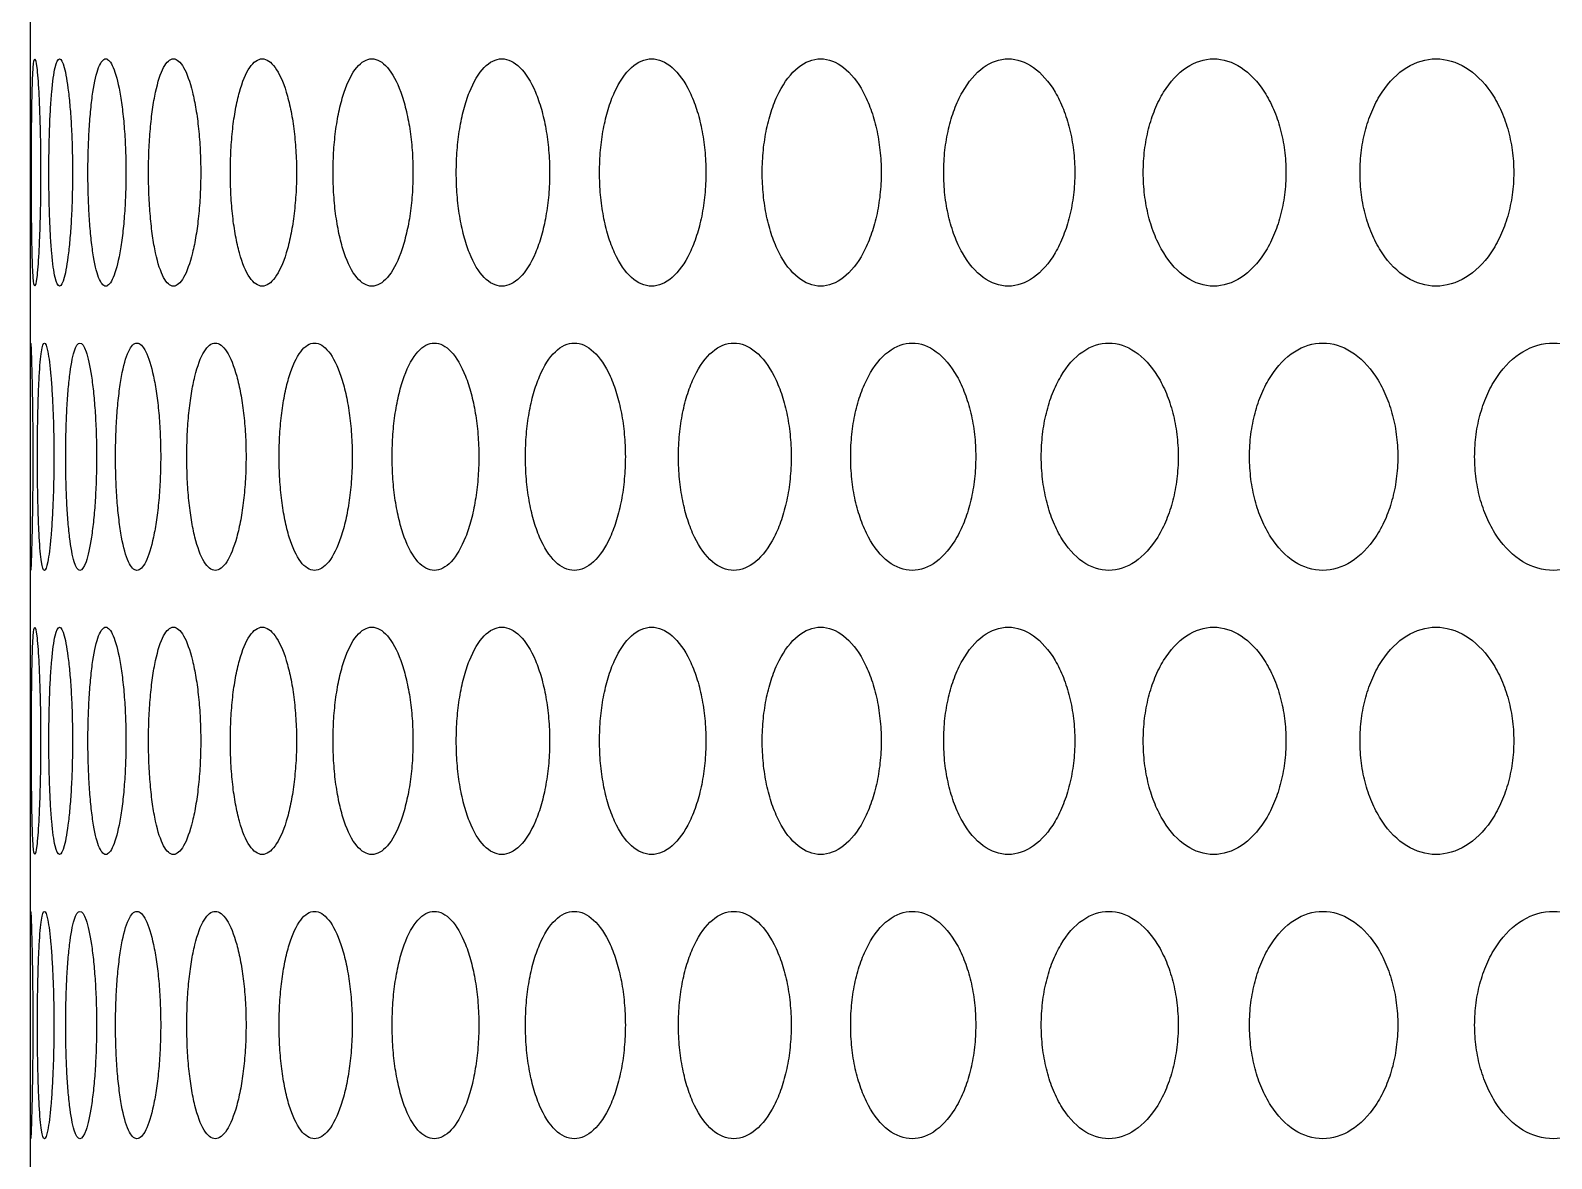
# Model space of a CAD drawing. Header units: millimetres. Extents: x 324 to 7054, y -67 to 2159.
# Drawn here: x 543.5 to 597.1, y 444.3 to 484 of the extents above; entities that cross this region are included whole.
import ezdxf

# ---------------------------------------------------------------- set-up
doc = ezdxf.new("R2010")
doc.units = ezdxf.units.MM
doc.header["$LTSCALE"] = 153.67
doc.layers.get('0').update_dxf_attribs({"linetype": 'CONTINUOUS'})
doc.layers.add('02___PRT_ALL_AXES', color=7, linetype='CONTINUOUS')

msp = doc.modelspace()

# ---------------------------------------------------------------- linework, layer by layer
at = {"linetype": 'Continuous'}
msp.add_line((543.51376, 232.49176), (543.51376, 776), dxfattribs=at)
at = {"layer": '02___PRT_ALL_AXES', "linetype": 'Continuous'}
for points, knots in [([(543.54897, 479), (543.54898, 479.26583), (543.54997, 479.78945), (543.55458, 480.54514), (543.56255, 481.23528), (543.57847, 482.04859), (543.60958, 482.7909), (543.66656, 483.10456), (543.73722, 482.79082), (543.79596, 482.05038), (543.83408, 481.2386), (543.85614, 480.54817), (543.8703, 479.79095), (543.87352, 479.2663), (543.87355, 479)], [0, 0, 0, 0, 0.0625, 0.125, 0.1875, 0.25, 0.375, 0.5, 0.625, 0.75, 0.8125, 0.875, 0.9375, 1, 1, 1, 1]), ([(544.1631, 479), (544.16313, 479.26583), (544.16742, 479.78945), (544.1867, 480.54514), (544.21818, 481.23528), (544.27648, 482.04859), (544.37808, 482.7909), (544.5352, 483.10456), (544.70566, 482.79082), (544.83471, 482.05038), (544.9151, 481.2386), (544.96067, 480.54817), (544.98953, 479.79095), (544.99606, 479.2663), (544.9961, 479)], [0, 0, 0, 0, 0.0625, 0.125, 0.1875, 0.25, 0.375, 0.5, 0.625, 0.75, 0.8125, 0.875, 0.9375, 1, 1, 1, 1]), ([(545.53917, 479), (545.53923, 479.26583), (545.5468, 479.78945), (545.58068, 480.54514), (545.63554, 481.23528), (545.73598, 482.04859), (545.90767, 482.7909), (546.1643, 483.10456), (546.43388, 482.79082), (546.63272, 482.05038), (546.75506, 481.2386), (546.82397, 480.54817), (546.8674, 479.79095), (546.87721, 479.2663), (546.87727, 479)], [0, 0, 0, 0, 0.0625, 0.125, 0.1875, 0.25, 0.375, 0.5, 0.625, 0.75, 0.8125, 0.875, 0.9375, 1, 1, 1, 1]), ([(547.67169, 479), (547.67177, 479.26583), (547.6826, 479.78945), (547.73093, 480.54514), (547.80896, 481.23528), (547.95114, 482.04859), (548.19223, 482.7909), (548.54734, 483.10456), (548.91497, 482.79082), (549.1828, 482.05038), (549.34661, 481.2386), (549.43857, 480.54817), (549.4964, 479.79095), (549.50944, 479.2663), (549.50953, 479)], [0, 0, 0, 0, 0.0625, 0.125, 0.1875, 0.25, 0.375, 0.5, 0.625, 0.75, 0.8125, 0.875, 0.9375, 1, 1, 1, 1]), ([(550.55212, 479), (550.55221, 479.26583), (550.56625, 479.78945), (550.62886, 480.54514), (550.72974, 481.23528), (550.91309, 482.04859), (551.22262, 482.7909), (551.67478, 483.10456), (552.13898, 482.79082), (552.47474, 482.05038), (552.67935, 481.2386), (552.794, 480.54817), (552.866, 479.79095), (552.88223, 479.2663), (552.88234, 479)], [0, 0, 0, 0, 0.0625, 0.125, 0.1875, 0.25, 0.375, 0.5, 0.625, 0.75, 0.8125, 0.875, 0.9375, 1, 1, 1, 1]), ([(554.16892, 479), (554.16904, 479.26583), (554.18623, 479.78945), (554.26285, 480.54514), (554.38618, 481.23528), (554.60997, 482.04859), (554.98669, 482.7909), (555.53411, 483.10456), (556.09303, 482.79082), (556.49536, 482.05038), (556.73996, 481.2386), (556.87683, 480.54817), (556.96272, 479.79095), (556.98207, 479.2663), (556.9822, 479)], [0, 0, 0, 0, 0.0625, 0.125, 0.1875, 0.25, 0.375, 0.5, 0.625, 0.75, 0.8125, 0.875, 0.9375, 1, 1, 1, 1]), ([(558.50763, 479), (558.50776, 479.26583), (558.52804, 479.78945), (558.61837, 480.54514), (558.76365, 481.23528), (559.02698, 482.04859), (559.4694, 482.7909), (560.10987, 483.10456), (560.76126, 482.79082), (561.22856, 482.05038), (561.51217, 481.2386), (561.67073, 480.54817), (561.77015, 479.79095), (561.79255, 479.2663), (561.79269, 479)], [0, 0, 0, 0, 0.0625, 0.125, 0.1875, 0.25, 0.375, 0.5, 0.625, 0.75, 0.8125, 0.875, 0.9375, 1, 1, 1, 1]), ([(563.55087, 479), (563.55102, 479.26583), (563.5743, 479.78945), (563.67798, 480.54514), (563.84463, 481.23528), (564.14645, 482.04859), (564.65278, 482.7909), (565.38375, 483.10456), (566.12501, 482.79082), (566.65541, 482.05038), (566.97689, 481.2386), (567.1565, 480.54817), (567.26906, 479.79095), (567.29441, 479.2663), (567.29457, 479)], [0, 0, 0, 0, 0.0625, 0.125, 0.1875, 0.25, 0.375, 0.5, 0.625, 0.75, 0.8125, 0.875, 0.9375, 1, 1, 1, 1]), ([(569.27845, 479), (569.27862, 479.26583), (569.30481, 479.78945), (569.42143, 480.54514), (569.60878, 481.23528), (569.94788, 482.04859), (570.5161, 482.7909), (571.33464, 483.10456), (572.16281, 482.79082), (572.75417, 482.05038), (573.11225, 481.2386), (573.31217, 480.54817), (573.43743, 479.79095), (573.46563, 479.2663), (573.46581, 479)], [0, 0, 0, 0, 0.0625, 0.125, 0.1875, 0.25, 0.375, 0.5, 0.625, 0.75, 0.8125, 0.875, 0.9375, 1, 1, 1, 1]), ([(575.66745, 479), (575.66764, 479.26583), (575.69664, 479.78945), (575.82572, 480.54514), (576.03302, 481.23528), (576.40804, 482.04859), (577.03589, 482.7909), (577.93872, 483.10456), (578.85047, 482.79082), (579.50044, 482.05038), (579.89367, 481.2386), (580.11312, 480.54817), (580.25057, 479.79095), (580.28151, 479.2663), (580.28171, 479)], [0, 0, 0, 0, 0.0625, 0.125, 0.1875, 0.25, 0.375, 0.5, 0.625, 0.75, 0.8125, 0.875, 0.9375, 1, 1, 1, 1]), ([(582.69229, 479), (582.6925, 479.26583), (582.72419, 479.78945), (582.86522, 480.54514), (583.09165, 481.23528), (583.50109, 482.04859), (584.18604, 482.7909), (585.16954, 483.10456), (586.16123, 482.79082), (586.86721, 482.05038), (587.29402, 481.2386), (587.53212, 480.54817), (587.6812, 479.79095), (587.71476, 479.2663), (587.71498, 479)], [0, 0, 0, 0, 0.0625, 0.125, 0.1875, 0.25, 0.375, 0.5, 0.625, 0.75, 0.8125, 0.875, 0.9375, 1, 1, 1, 1]), ([(590.32485, 479), (590.32508, 479.26583), (590.35933, 479.78945), (590.51175, 480.54514), (590.7564, 481.23528), (591.19862, 482.04859), (591.93793, 482.7909), (592.99818, 483.10456), (594.06584, 482.79082), (594.825, 482.05038), (595.28367, 481.2386), (595.53947, 480.54817), (595.6996, 479.79095), (595.73563, 479.2663), (595.73587, 479)], [0, 0, 0, 0, 0.0625, 0.125, 0.1875, 0.25, 0.375, 0.5, 0.625, 0.75, 0.8125, 0.875, 0.9375, 1, 1, 1, 1]), ([(543.87355, 479), (543.87352, 478.73417), (543.87031, 478.21055), (543.85621, 477.45486), (543.83421, 476.76472), (543.79609, 475.95141), (543.73727, 475.2091), (543.66644, 474.89544), (543.60963, 475.20918), (543.57853, 475.94962), (543.5626, 476.7614), (543.5546, 477.45183), (543.54998, 478.20905), (543.54898, 478.7337), (543.54897, 479)], [0, 0, 0, 0, 0.0625, 0.125, 0.1875, 0.25, 0.375, 0.5, 0.625, 0.75, 0.8125, 0.875, 0.9375, 1, 1, 1, 1]), ([(544.9961, 479), (544.99606, 478.73417), (544.98955, 478.21055), (544.96082, 477.45486), (544.91537, 476.76472), (544.83498, 475.95141), (544.70579, 475.2091), (544.53489, 474.89544), (544.37821, 475.20918), (544.27668, 475.94962), (544.21837, 476.7614), (544.1868, 477.45183), (544.16744, 478.20905), (544.16313, 478.7337), (544.1631, 479)], [0, 0, 0, 0, 0.0625, 0.125, 0.1875, 0.25, 0.375, 0.5, 0.625, 0.75, 0.8125, 0.875, 0.9375, 1, 1, 1, 1]), ([(546.87727, 479), (546.8772, 478.73417), (546.86743, 478.21055), (546.82418, 477.45486), (546.75548, 476.76472), (546.63313, 475.95141), (546.43409, 475.2091), (546.1638, 474.89544), (545.90788, 475.20918), (545.73632, 475.94962), (545.63588, 476.7614), (545.58085, 477.45183), (545.54683, 478.20905), (545.53922, 478.7337), (545.53917, 479)], [0, 0, 0, 0, 0.0625, 0.125, 0.1875, 0.25, 0.375, 0.5, 0.625, 0.75, 0.8125, 0.875, 0.9375, 1, 1, 1, 1]), ([(549.50953, 479), (549.50944, 478.73417), (549.49645, 478.21055), (549.43885, 477.45486), (549.34716, 476.76472), (549.18335, 475.95141), (548.91525, 475.2091), (548.54665, 474.89544), (548.19252, 475.20918), (547.95162, 475.94962), (547.80944, 476.7614), (547.73117, 477.45183), (547.68264, 478.20905), (547.67176, 478.7337), (547.67169, 479)], [0, 0, 0, 0, 0.0625, 0.125, 0.1875, 0.25, 0.375, 0.5, 0.625, 0.75, 0.8125, 0.875, 0.9375, 1, 1, 1, 1]), ([(552.88234, 479), (552.88223, 478.73417), (552.86606, 478.21055), (552.79436, 477.45486), (552.68004, 476.76472), (552.47542, 475.95141), (552.13934, 475.2091), (551.67391, 474.89544), (551.22298, 475.20918), (550.91371, 475.94962), (550.73035, 476.7614), (550.62917, 477.45183), (550.56631, 478.20905), (550.55221, 478.7337), (550.55212, 479)], [0, 0, 0, 0, 0.0625, 0.125, 0.1875, 0.25, 0.375, 0.5, 0.625, 0.75, 0.8125, 0.875, 0.9375, 1, 1, 1, 1]), ([(556.9822, 479), (556.98207, 478.73417), (556.96279, 478.21055), (556.87726, 477.45486), (556.74078, 476.76472), (556.49618, 475.95141), (556.09346, 475.2091), (555.53306, 474.89544), (554.98713, 475.20918), (554.61072, 475.94962), (554.38693, 476.7614), (554.26324, 477.45183), (554.1863, 478.20905), (554.16904, 478.7337), (554.16892, 479)], [0, 0, 0, 0, 0.0625, 0.125, 0.1875, 0.25, 0.375, 0.5, 0.625, 0.75, 0.8125, 0.875, 0.9375, 1, 1, 1, 1]), ([(561.79269, 479), (561.79254, 478.73417), (561.77024, 478.21055), (561.67122, 477.45486), (561.51313, 476.76472), (561.22951, 475.95141), (560.76177, 475.2091), (560.10864, 474.89544), (559.4699, 475.20918), (559.02787, 475.94962), (558.76453, 476.7614), (558.61883, 477.45183), (558.52812, 478.20905), (558.50776, 478.7337), (558.50763, 479)], [0, 0, 0, 0, 0.0625, 0.125, 0.1875, 0.25, 0.375, 0.5, 0.625, 0.75, 0.8125, 0.875, 0.9375, 1, 1, 1, 1]), ([(567.29457, 479), (567.29441, 478.73417), (567.26915, 478.21055), (567.15706, 477.45486), (566.97798, 476.76472), (566.65649, 475.95141), (566.12559, 475.2091), (565.38235, 474.89544), (564.65336, 475.20918), (564.14747, 475.94962), (563.84564, 476.7614), (563.6785, 477.45183), (563.57439, 478.20905), (563.55102, 478.7337), (563.55087, 479)], [0, 0, 0, 0, 0.0625, 0.125, 0.1875, 0.25, 0.375, 0.5, 0.625, 0.75, 0.8125, 0.875, 0.9375, 1, 1, 1, 1]), ([(573.46581, 479), (573.46563, 478.73417), (573.43753, 478.21055), (573.3128, 477.45486), (573.11345, 476.76472), (572.75537, 475.95141), (572.16345, 475.2091), (571.33308, 474.89544), (570.51675, 475.20918), (569.94902, 475.94962), (569.60992, 476.7614), (569.42201, 477.45183), (569.30491, 478.20905), (569.27862, 478.7337), (569.27845, 479)], [0, 0, 0, 0, 0.0625, 0.125, 0.1875, 0.25, 0.375, 0.5, 0.625, 0.75, 0.8125, 0.875, 0.9375, 1, 1, 1, 1]), ([(580.28171, 479), (580.2815, 478.73417), (580.25068, 478.21055), (580.11381, 477.45486), (579.89499, 476.76472), (579.50176, 475.95141), (578.85118, 475.2091), (577.93699, 474.89544), (577.0366, 475.20918), (576.40931, 475.94962), (576.03428, 476.7614), (575.82636, 477.45183), (575.69674, 478.20905), (575.66764, 478.7337), (575.66745, 479)], [0, 0, 0, 0, 0.0625, 0.125, 0.1875, 0.25, 0.375, 0.5, 0.625, 0.75, 0.8125, 0.875, 0.9375, 1, 1, 1, 1]), ([(587.71498, 479), (587.71475, 478.73417), (587.68133, 478.21055), (587.53286, 477.45486), (587.29546, 476.76472), (586.86864, 475.95141), (586.16201, 475.2091), (585.16767, 474.89544), (584.18681, 475.20918), (583.50247, 475.94962), (583.09302, 476.7614), (582.86592, 477.45183), (582.7243, 478.20905), (582.6925, 478.7337), (582.69229, 479)], [0, 0, 0, 0, 0.0625, 0.125, 0.1875, 0.25, 0.375, 0.5, 0.625, 0.75, 0.8125, 0.875, 0.9375, 1, 1, 1, 1]), ([(595.73587, 479), (595.73563, 478.73417), (595.69973, 478.21055), (595.54027, 477.45486), (595.28522, 476.76472), (594.82653, 475.95141), (594.06667, 475.2091), (592.99616, 474.89544), (591.93877, 475.20918), (591.20011, 475.94962), (590.75789, 476.7614), (590.51251, 477.45183), (590.35946, 478.20905), (590.32508, 478.7337), (590.32485, 479)], [0, 0, 0, 0, 0.0625, 0.125, 0.1875, 0.25, 0.375, 0.5, 0.625, 0.75, 0.8125, 0.875, 0.9375, 1, 1, 1, 1]), ([(543.51376, 472.64766), (543.51376, 472.66388), (543.51391, 472.88757), (543.51862, 473.10456), (543.53924, 472.79082), (543.56273, 472.05038), (543.57964, 471.2386), (543.5899, 470.54817), (543.59669, 469.79095), (543.59826, 469.2663), (543.59827, 469)], [0, 0, 0, 0, 0.01486274, 0.21189019, 0.40891765, 0.6059451, 0.70445882, 0.80297255, 0.90148627, 1, 1, 1, 1]), ([(543.76057, 469), (543.76059, 469.26583), (543.76323, 469.78945), (543.77518, 470.54514), (543.79491, 471.23528), (543.83204, 472.04859), (543.89843, 472.7909), (544.00553, 473.10456), (544.12615, 472.79082), (544.2201, 472.05038), (544.27938, 471.2386), (544.31321, 470.54817), (544.33473, 469.79095), (544.33961, 469.2663), (544.33964, 469)], [0, 0, 0, 0, 0.0625, 0.125, 0.1875, 0.25, 0.375, 0.5, 0.625, 0.75, 0.8125, 0.875, 0.9375, 1, 1, 1, 1]), ([(544.75617, 469), (544.75621, 469.26583), (544.76214, 469.78945), (544.78873, 470.54514), (544.83193, 471.23528), (544.91134, 472.04859), (545.04805, 472.7909), (545.25503, 473.10456), (545.47516, 472.79082), (545.63919, 472.05038), (545.7406, 471.2386), (545.79787, 470.54817), (545.83403, 469.79095), (545.8422, 469.2663), (545.84226, 469)], [0, 0, 0, 0, 0.0625, 0.125, 0.1875, 0.25, 0.375, 0.5, 0.625, 0.75, 0.8125, 0.875, 0.9375, 1, 1, 1, 1]), ([(546.51134, 469), (546.5114, 469.26583), (546.52061, 469.78945), (546.56174, 470.54514), (546.62822, 471.23528), (546.74959, 472.04859), (546.95608, 472.7909), (547.2621, 473.10456), (547.58087, 472.79082), (547.81432, 472.05038), (547.95747, 471.2386), (548.03794, 470.54817), (548.08859, 469.79095), (548.10003, 469.2663), (548.1001, 469)], [0, 0, 0, 0, 0.0625, 0.125, 0.1875, 0.25, 0.375, 0.5, 0.625, 0.75, 0.8125, 0.875, 0.9375, 1, 1, 1, 1]), ([(549.01907, 469), (549.01915, 469.26583), (549.03159, 469.78945), (549.08709, 470.54514), (549.17659, 471.23528), (549.33944, 472.04859), (549.61488, 472.7909), (550.01872, 473.10456), (550.43485, 472.79082), (550.73679, 472.05038), (550.92109, 471.2386), (551.02445, 470.54817), (551.0894, 469.79095), (551.10404, 469.2663), (551.10414, 469)], [0, 0, 0, 0, 0.0625, 0.125, 0.1875, 0.25, 0.375, 0.5, 0.625, 0.75, 0.8125, 0.875, 0.9375, 1, 1, 1, 1]), ([(552.26931, 469), (552.26942, 469.26583), (552.28504, 469.78945), (552.35469, 470.54514), (552.46685, 471.23528), (552.67052, 472.04859), (553.01382, 472.7909), (553.51386, 473.10456), (554.02567, 472.79082), (554.3949, 472.05038), (554.61962, 471.2386), (554.74544, 470.54817), (554.82443, 469.79095), (554.84223, 469.2663), (554.84234, 469)], [0, 0, 0, 0, 0.0625, 0.125, 0.1875, 0.25, 0.375, 0.5, 0.625, 0.75, 0.8125, 0.875, 0.9375, 1, 1, 1, 1]), ([(556.24906, 469), (556.24918, 469.26583), (556.26793, 469.78945), (556.35145, 470.54514), (556.48581, 471.23528), (556.7295, 472.04859), (557.13927, 472.7909), (557.73351, 473.10456), (558.33897, 472.79082), (558.77401, 472.05038), (559.03824, 471.2386), (559.18603, 470.54817), (559.27873, 469.79095), (559.29962, 469.2663), (559.29975, 469)], [0, 0, 0, 0, 0.0625, 0.125, 0.1875, 0.25, 0.375, 0.5, 0.625, 0.75, 0.8125, 0.875, 0.9375, 1, 1, 1, 1]), ([(560.94238, 469), (560.94252, 469.26583), (560.96431, 469.78945), (561.06137, 470.54514), (561.21741, 471.23528), (561.50012, 472.04859), (561.97474, 472.7909), (562.6608, 473.10456), (563.35748, 472.79082), (563.85658, 472.05038), (564.15927, 471.2386), (564.32844, 470.54817), (564.43448, 469.79095), (564.45837, 469.2663), (564.45852, 469)], [0, 0, 0, 0, 0.0625, 0.125, 0.1875, 0.25, 0.375, 0.5, 0.625, 0.75, 0.8125, 0.875, 0.9375, 1, 1, 1, 1]), ([(566.33048, 469), (566.33065, 469.26583), (566.3554, 469.78945), (566.4656, 470.54514), (566.64269, 471.23528), (566.96331, 472.04859), (567.50086, 472.7909), (568.276, 473.10456), (569.0611, 472.79082), (569.62227, 472.05038), (569.96221, 471.2386), (570.15207, 470.54817), (570.27104, 469.79095), (570.29783, 469.2663), (570.29801, 469)], [0, 0, 0, 0, 0.0625, 0.125, 0.1875, 0.25, 0.375, 0.5, 0.625, 0.75, 0.8125, 0.875, 0.9375, 1, 1, 1, 1]), ([(572.39181, 469), (572.39199, 469.26583), (572.4196, 469.78945), (572.54251, 470.54514), (572.73994, 471.23528), (573.09717, 472.04859), (573.69551, 472.7909), (574.55662, 473.10456), (575.42702, 472.79082), (576.048, 472.05038), (576.42384, 471.2386), (576.63363, 470.54817), (576.76505, 469.79095), (576.79463, 469.2663), (576.79483, 469)], [0, 0, 0, 0, 0.0625, 0.125, 0.1875, 0.25, 0.375, 0.5, 0.625, 0.75, 0.8125, 0.875, 0.9375, 1, 1, 1, 1]), ([(579.10209, 469), (579.10229, 469.26583), (579.13265, 469.78945), (579.26777, 470.54514), (579.48475, 471.23528), (579.87717, 472.04859), (580.5339, 472.7909), (581.47754, 473.10456), (582.42974, 472.79082), (583.10805, 472.05038), (583.51827, 471.2386), (583.74717, 470.54817), (583.8905, 469.79095), (583.92276, 469.2663), (583.92298, 469)], [0, 0, 0, 0, 0.0625, 0.125, 0.1875, 0.25, 0.375, 0.5, 0.625, 0.75, 0.8125, 0.875, 0.9375, 1, 1, 1, 1]), ([(586.43446, 469), (586.43468, 469.26583), (586.46766, 469.78945), (586.61446, 470.54514), (586.85012, 471.23528), (587.27617, 472.04859), (587.98865, 472.7909), (589.01104, 473.10456), (590.04123, 472.79082), (590.77416, 472.05038), (591.21713, 471.2386), (591.4642, 470.54817), (591.61888, 469.79095), (591.6537, 469.2663), (591.65392, 469)], [0, 0, 0, 0, 0.0625, 0.125, 0.1875, 0.25, 0.375, 0.5, 0.625, 0.75, 0.8125, 0.875, 0.9375, 1, 1, 1, 1]), ([(594.35958, 469), (594.35982, 469.26583), (594.3953, 469.78945), (594.55318, 470.54514), (594.80658, 471.23528), (595.26453, 472.04859), (596.02993, 472.7909), (597.12697, 473.10456), (598.23103, 472.79082), (599.01565, 472.05038), (599.48958, 471.2386), (599.75385, 470.54817), (599.91926, 469.79095), (599.95648, 469.2663), (599.95672, 469)], [0, 0, 0, 0, 0.0625, 0.125, 0.1875, 0.25, 0.375, 0.5, 0.625, 0.75, 0.8125, 0.875, 0.9375, 1, 1, 1, 1]), ([(543.59827, 469), (543.59826, 468.73417), (543.5967, 468.21055), (543.58994, 467.45486), (543.5797, 466.76472), (543.56278, 465.95141), (543.53925, 465.2091), (543.51859, 464.89544), (543.51391, 465.11256), (543.51376, 465.33602), (543.51376, 465.35237)], [0, 0, 0, 0, 0.09850114, 0.19700229, 0.29550343, 0.39400458, 0.59100686, 0.78800915, 0.98501144, 1, 1, 1, 1]), ([(544.33964, 469), (544.33961, 468.73417), (544.33475, 468.21055), (544.31332, 467.45486), (544.27958, 466.76472), (544.22029, 465.95141), (544.12624, 465.2091), (544.00532, 464.89544), (543.89852, 465.20918), (543.83217, 465.94962), (543.79504, 466.7614), (543.77524, 467.45183), (543.76324, 468.20905), (543.76058, 468.7337), (543.76057, 469)], [0, 0, 0, 0, 0.0625, 0.125, 0.1875, 0.25, 0.375, 0.5, 0.625, 0.75, 0.8125, 0.875, 0.9375, 1, 1, 1, 1]), ([(545.84226, 469), (545.8422, 468.73417), (545.83406, 468.21055), (545.79805, 467.45486), (545.74095, 466.76472), (545.63953, 465.95141), (545.47533, 465.2091), (545.25462, 464.89544), (545.04822, 465.20918), (544.91161, 465.94962), (544.83219, 466.7614), (544.78887, 467.45183), (544.76216, 468.20905), (544.7562, 468.7337), (544.75617, 469)], [0, 0, 0, 0, 0.0625, 0.125, 0.1875, 0.25, 0.375, 0.5, 0.625, 0.75, 0.8125, 0.875, 0.9375, 1, 1, 1, 1]), ([(548.1001, 469), (548.10003, 468.73417), (548.08864, 468.21055), (548.03819, 467.45486), (547.95795, 466.76472), (547.8148, 465.95141), (547.58111, 465.2091), (547.26151, 464.89544), (546.95633, 465.20918), (546.75, 465.94962), (546.62862, 466.7614), (546.56194, 467.45183), (546.52064, 468.20905), (546.5114, 468.7337), (546.51134, 469)], [0, 0, 0, 0, 0.0625, 0.125, 0.1875, 0.25, 0.375, 0.5, 0.625, 0.75, 0.8125, 0.875, 0.9375, 1, 1, 1, 1]), ([(551.10414, 469), (551.10404, 468.73417), (551.08945, 468.21055), (551.02477, 467.45486), (550.92172, 466.76472), (550.73741, 465.95141), (550.43517, 465.2091), (550.01794, 464.89544), (549.61521, 465.20918), (549.33999, 465.94962), (549.17713, 466.7614), (549.08737, 467.45183), (549.03164, 468.20905), (549.01915, 468.7337), (549.01907, 469)], [0, 0, 0, 0, 0.0625, 0.125, 0.1875, 0.25, 0.375, 0.5, 0.625, 0.75, 0.8125, 0.875, 0.9375, 1, 1, 1, 1]), ([(554.84234, 469), (554.84223, 468.73417), (554.82449, 468.21055), (554.74584, 467.45486), (554.62038, 466.76472), (554.39565, 465.95141), (554.02607, 465.2091), (553.5129, 464.89544), (553.01421, 465.20918), (552.67121, 465.94962), (552.46753, 466.7614), (552.35504, 467.45183), (552.2851, 468.20905), (552.26941, 468.7337), (552.26931, 469)], [0, 0, 0, 0, 0.0625, 0.125, 0.1875, 0.25, 0.375, 0.5, 0.625, 0.75, 0.8125, 0.875, 0.9375, 1, 1, 1, 1]), ([(559.29975, 469), (559.29961, 468.73417), (559.27881, 468.21055), (559.18649, 467.45486), (559.03913, 466.76472), (558.77489, 465.95141), (558.33944, 465.2091), (557.73237, 464.89544), (557.13974, 465.20918), (556.73032, 465.94962), (556.48663, 466.7614), (556.35186, 467.45183), (556.268, 468.20905), (556.24918, 468.7337), (556.24906, 469)], [0, 0, 0, 0, 0.0625, 0.125, 0.1875, 0.25, 0.375, 0.5, 0.625, 0.75, 0.8125, 0.875, 0.9375, 1, 1, 1, 1]), ([(564.45852, 469), (564.45836, 468.73417), (564.43457, 468.21055), (564.32896, 467.45486), (564.16029, 466.76472), (563.85759, 465.95141), (563.35802, 465.2091), (562.65949, 464.89544), (561.97528, 465.20918), (561.50108, 465.94962), (561.21836, 466.7614), (561.06185, 467.45183), (560.96439, 468.20905), (560.94252, 468.7337), (560.94238, 469)], [0, 0, 0, 0, 0.0625, 0.125, 0.1875, 0.25, 0.375, 0.5, 0.625, 0.75, 0.8125, 0.875, 0.9375, 1, 1, 1, 1]), ([(570.29801, 469), (570.29783, 468.73417), (570.27114, 468.21055), (570.15267, 467.45486), (569.96336, 466.76472), (569.62341, 465.95141), (569.06171, 465.2091), (568.27451, 464.89544), (567.50147, 465.20918), (566.96439, 465.94962), (566.64376, 466.7614), (566.46615, 467.45183), (566.35549, 468.20905), (566.33064, 468.7337), (566.33048, 469)], [0, 0, 0, 0, 0.0625, 0.125, 0.1875, 0.25, 0.375, 0.5, 0.625, 0.75, 0.8125, 0.875, 0.9375, 1, 1, 1, 1]), ([(576.79483, 469), (576.79463, 468.73417), (576.76516, 468.21055), (576.63429, 467.45486), (576.4251, 466.76472), (576.04926, 465.95141), (575.42769, 465.2091), (574.55498, 464.89544), (573.69619, 465.20918), (573.09838, 465.94962), (572.74114, 466.7614), (572.54312, 467.45183), (572.4197, 468.20905), (572.39199, 468.7337), (572.39181, 469)], [0, 0, 0, 0, 0.0625, 0.125, 0.1875, 0.25, 0.375, 0.5, 0.625, 0.75, 0.8125, 0.875, 0.9375, 1, 1, 1, 1]), ([(583.92298, 469), (583.92276, 468.73417), (583.89062, 468.21055), (583.74788, 467.45486), (583.51966, 466.76472), (583.10943, 465.95141), (582.43048, 465.2091), (581.47574, 464.89544), (580.53464, 465.20918), (579.8785, 465.94962), (579.48607, 466.7614), (579.26845, 467.45183), (579.13276, 468.20905), (579.10228, 468.7337), (579.10209, 469)], [0, 0, 0, 0, 0.0625, 0.125, 0.1875, 0.25, 0.375, 0.5, 0.625, 0.75, 0.8125, 0.875, 0.9375, 1, 1, 1, 1]), ([(591.65392, 469), (591.65369, 468.73417), (591.61901, 468.21055), (591.46497, 467.45486), (591.21862, 466.76472), (590.77565, 465.95141), (590.04203, 465.2091), (589.00909, 464.89544), (587.98946, 465.20918), (587.2776, 465.94962), (586.85155, 466.7614), (586.6152, 467.45183), (586.46779, 468.20905), (586.43468, 468.7337), (586.43446, 469)], [0, 0, 0, 0, 0.0625, 0.125, 0.1875, 0.25, 0.375, 0.5, 0.625, 0.75, 0.8125, 0.875, 0.9375, 1, 1, 1, 1]), ([(599.95672, 469), (599.95647, 468.73417), (599.91939, 468.21055), (599.75467, 467.45486), (599.49118, 466.76472), (599.01724, 465.95141), (598.23189, 465.2091), (597.12488, 464.89544), (596.03079, 465.20918), (595.26608, 465.94962), (594.80811, 466.7614), (594.55397, 467.45183), (594.39543, 468.20905), (594.35981, 468.7337), (594.35958, 469)], [0, 0, 0, 0, 0.0625, 0.125, 0.1875, 0.25, 0.375, 0.5, 0.625, 0.75, 0.8125, 0.875, 0.9375, 1, 1, 1, 1]), ([(543.54897, 459), (543.54898, 459.26583), (543.54997, 459.78945), (543.55458, 460.54514), (543.56255, 461.23528), (543.57847, 462.04859), (543.60958, 462.7909), (543.66656, 463.10456), (543.73722, 462.79082), (543.79596, 462.05038), (543.83408, 461.2386), (543.85614, 460.54817), (543.8703, 459.79095), (543.87352, 459.2663), (543.87355, 459)], [0, 0, 0, 0, 0.0625, 0.125, 0.1875, 0.25, 0.375, 0.5, 0.625, 0.75, 0.8125, 0.875, 0.9375, 1, 1, 1, 1]), ([(544.1631, 459), (544.16313, 459.26583), (544.16742, 459.78945), (544.1867, 460.54514), (544.21818, 461.23528), (544.27648, 462.04859), (544.37808, 462.7909), (544.5352, 463.10456), (544.70566, 462.79082), (544.83471, 462.05038), (544.9151, 461.2386), (544.96067, 460.54817), (544.98953, 459.79095), (544.99606, 459.2663), (544.9961, 459)], [0, 0, 0, 0, 0.0625, 0.125, 0.1875, 0.25, 0.375, 0.5, 0.625, 0.75, 0.8125, 0.875, 0.9375, 1, 1, 1, 1]), ([(545.53917, 459), (545.53923, 459.26583), (545.5468, 459.78945), (545.58068, 460.54514), (545.63554, 461.23528), (545.73598, 462.04859), (545.90767, 462.7909), (546.1643, 463.10456), (546.43388, 462.79082), (546.63272, 462.05038), (546.75506, 461.2386), (546.82397, 460.54817), (546.8674, 459.79095), (546.87721, 459.2663), (546.87727, 459)], [0, 0, 0, 0, 0.0625, 0.125, 0.1875, 0.25, 0.375, 0.5, 0.625, 0.75, 0.8125, 0.875, 0.9375, 1, 1, 1, 1]), ([(547.67169, 459), (547.67177, 459.26583), (547.6826, 459.78945), (547.73093, 460.54514), (547.80896, 461.23528), (547.95114, 462.04859), (548.19223, 462.7909), (548.54734, 463.10456), (548.91497, 462.79082), (549.1828, 462.05038), (549.34661, 461.2386), (549.43857, 460.54817), (549.4964, 459.79095), (549.50944, 459.2663), (549.50953, 459)], [0, 0, 0, 0, 0.0625, 0.125, 0.1875, 0.25, 0.375, 0.5, 0.625, 0.75, 0.8125, 0.875, 0.9375, 1, 1, 1, 1]), ([(550.55212, 459), (550.55221, 459.26583), (550.56625, 459.78945), (550.62886, 460.54514), (550.72974, 461.23528), (550.91309, 462.04859), (551.22262, 462.7909), (551.67478, 463.10456), (552.13898, 462.79082), (552.47474, 462.05038), (552.67935, 461.2386), (552.794, 460.54817), (552.866, 459.79095), (552.88223, 459.2663), (552.88234, 459)], [0, 0, 0, 0, 0.0625, 0.125, 0.1875, 0.25, 0.375, 0.5, 0.625, 0.75, 0.8125, 0.875, 0.9375, 1, 1, 1, 1]), ([(554.16892, 459), (554.16904, 459.26583), (554.18623, 459.78945), (554.26285, 460.54514), (554.38618, 461.23528), (554.60997, 462.04859), (554.98669, 462.7909), (555.53411, 463.10456), (556.09303, 462.79082), (556.49536, 462.05038), (556.73996, 461.2386), (556.87683, 460.54817), (556.96272, 459.79095), (556.98207, 459.2663), (556.9822, 459)], [0, 0, 0, 0, 0.0625, 0.125, 0.1875, 0.25, 0.375, 0.5, 0.625, 0.75, 0.8125, 0.875, 0.9375, 1, 1, 1, 1]), ([(558.50763, 459), (558.50776, 459.26583), (558.52804, 459.78945), (558.61837, 460.54514), (558.76365, 461.23528), (559.02698, 462.04859), (559.4694, 462.7909), (560.10987, 463.10456), (560.76126, 462.79082), (561.22856, 462.05038), (561.51217, 461.2386), (561.67073, 460.54817), (561.77015, 459.79095), (561.79255, 459.2663), (561.79269, 459)], [0, 0, 0, 0, 0.0625, 0.125, 0.1875, 0.25, 0.375, 0.5, 0.625, 0.75, 0.8125, 0.875, 0.9375, 1, 1, 1, 1]), ([(563.55087, 459), (563.55102, 459.26583), (563.5743, 459.78945), (563.67798, 460.54514), (563.84463, 461.23528), (564.14645, 462.04859), (564.65278, 462.7909), (565.38375, 463.10456), (566.12501, 462.79082), (566.65541, 462.05038), (566.97689, 461.2386), (567.1565, 460.54817), (567.26906, 459.79095), (567.29441, 459.2663), (567.29457, 459)], [0, 0, 0, 0, 0.0625, 0.125, 0.1875, 0.25, 0.375, 0.5, 0.625, 0.75, 0.8125, 0.875, 0.9375, 1, 1, 1, 1]), ([(569.27845, 459), (569.27862, 459.26583), (569.30481, 459.78945), (569.42143, 460.54514), (569.60878, 461.23528), (569.94788, 462.04859), (570.5161, 462.7909), (571.33464, 463.10456), (572.16281, 462.79082), (572.75417, 462.05038), (573.11225, 461.2386), (573.31217, 460.54817), (573.43743, 459.79095), (573.46563, 459.2663), (573.46581, 459)], [0, 0, 0, 0, 0.0625, 0.125, 0.1875, 0.25, 0.375, 0.5, 0.625, 0.75, 0.8125, 0.875, 0.9375, 1, 1, 1, 1]), ([(575.66745, 459), (575.66764, 459.26583), (575.69664, 459.78945), (575.82572, 460.54514), (576.03302, 461.23528), (576.40804, 462.04859), (577.03589, 462.7909), (577.93872, 463.10456), (578.85047, 462.79082), (579.50044, 462.05038), (579.89367, 461.2386), (580.11312, 460.54817), (580.25057, 459.79095), (580.28151, 459.2663), (580.28171, 459)], [0, 0, 0, 0, 0.0625, 0.125, 0.1875, 0.25, 0.375, 0.5, 0.625, 0.75, 0.8125, 0.875, 0.9375, 1, 1, 1, 1]), ([(582.69229, 459), (582.6925, 459.26583), (582.72419, 459.78945), (582.86522, 460.54514), (583.09165, 461.23528), (583.50109, 462.04859), (584.18604, 462.7909), (585.16954, 463.10456), (586.16123, 462.79082), (586.86721, 462.05038), (587.29402, 461.2386), (587.53212, 460.54817), (587.6812, 459.79095), (587.71476, 459.2663), (587.71498, 459)], [0, 0, 0, 0, 0.0625, 0.125, 0.1875, 0.25, 0.375, 0.5, 0.625, 0.75, 0.8125, 0.875, 0.9375, 1, 1, 1, 1]), ([(590.32485, 459), (590.32508, 459.26583), (590.35933, 459.78945), (590.51175, 460.54514), (590.7564, 461.23528), (591.19862, 462.04859), (591.93793, 462.7909), (592.99818, 463.10456), (594.06584, 462.79082), (594.825, 462.05038), (595.28367, 461.2386), (595.53947, 460.54817), (595.6996, 459.79095), (595.73563, 459.2663), (595.73587, 459)], [0, 0, 0, 0, 0.0625, 0.125, 0.1875, 0.25, 0.375, 0.5, 0.625, 0.75, 0.8125, 0.875, 0.9375, 1, 1, 1, 1]), ([(543.87355, 459), (543.87352, 458.73417), (543.87031, 458.21055), (543.85621, 457.45486), (543.83421, 456.76472), (543.79609, 455.95141), (543.73727, 455.2091), (543.66644, 454.89544), (543.60963, 455.20918), (543.57853, 455.94962), (543.5626, 456.7614), (543.5546, 457.45183), (543.54998, 458.20905), (543.54898, 458.7337), (543.54897, 459)], [0, 0, 0, 0, 0.0625, 0.125, 0.1875, 0.25, 0.375, 0.5, 0.625, 0.75, 0.8125, 0.875, 0.9375, 1, 1, 1, 1]), ([(544.9961, 459), (544.99606, 458.73417), (544.98955, 458.21055), (544.96082, 457.45486), (544.91537, 456.76472), (544.83498, 455.95141), (544.70579, 455.2091), (544.53489, 454.89544), (544.37821, 455.20918), (544.27668, 455.94962), (544.21837, 456.7614), (544.1868, 457.45183), (544.16744, 458.20905), (544.16313, 458.7337), (544.1631, 459)], [0, 0, 0, 0, 0.0625, 0.125, 0.1875, 0.25, 0.375, 0.5, 0.625, 0.75, 0.8125, 0.875, 0.9375, 1, 1, 1, 1]), ([(546.87727, 459), (546.8772, 458.73417), (546.86743, 458.21055), (546.82418, 457.45486), (546.75548, 456.76472), (546.63313, 455.95141), (546.43409, 455.2091), (546.1638, 454.89544), (545.90788, 455.20918), (545.73632, 455.94962), (545.63588, 456.7614), (545.58085, 457.45183), (545.54683, 458.20905), (545.53922, 458.7337), (545.53917, 459)], [0, 0, 0, 0, 0.0625, 0.125, 0.1875, 0.25, 0.375, 0.5, 0.625, 0.75, 0.8125, 0.875, 0.9375, 1, 1, 1, 1]), ([(549.50953, 459), (549.50944, 458.73417), (549.49645, 458.21055), (549.43885, 457.45486), (549.34716, 456.76472), (549.18335, 455.95141), (548.91525, 455.2091), (548.54665, 454.89544), (548.19252, 455.20918), (547.95162, 455.94962), (547.80944, 456.7614), (547.73117, 457.45183), (547.68264, 458.20905), (547.67176, 458.7337), (547.67169, 459)], [0, 0, 0, 0, 0.0625, 0.125, 0.1875, 0.25, 0.375, 0.5, 0.625, 0.75, 0.8125, 0.875, 0.9375, 1, 1, 1, 1]), ([(552.88234, 459), (552.88223, 458.73417), (552.86606, 458.21055), (552.79436, 457.45486), (552.68004, 456.76472), (552.47542, 455.95141), (552.13934, 455.2091), (551.67391, 454.89544), (551.22298, 455.20918), (550.91371, 455.94962), (550.73035, 456.7614), (550.62917, 457.45183), (550.56631, 458.20905), (550.55221, 458.7337), (550.55212, 459)], [0, 0, 0, 0, 0.0625, 0.125, 0.1875, 0.25, 0.375, 0.5, 0.625, 0.75, 0.8125, 0.875, 0.9375, 1, 1, 1, 1]), ([(556.9822, 459), (556.98207, 458.73417), (556.96279, 458.21055), (556.87726, 457.45486), (556.74078, 456.76472), (556.49618, 455.95141), (556.09346, 455.2091), (555.53306, 454.89544), (554.98713, 455.20918), (554.61072, 455.94962), (554.38693, 456.7614), (554.26324, 457.45183), (554.1863, 458.20905), (554.16904, 458.7337), (554.16892, 459)], [0, 0, 0, 0, 0.0625, 0.125, 0.1875, 0.25, 0.375, 0.5, 0.625, 0.75, 0.8125, 0.875, 0.9375, 1, 1, 1, 1]), ([(561.79269, 459), (561.79254, 458.73417), (561.77024, 458.21055), (561.67122, 457.45486), (561.51313, 456.76472), (561.22951, 455.95141), (560.76177, 455.2091), (560.10864, 454.89544), (559.4699, 455.20918), (559.02787, 455.94962), (558.76453, 456.7614), (558.61883, 457.45183), (558.52812, 458.20905), (558.50776, 458.7337), (558.50763, 459)], [0, 0, 0, 0, 0.0625, 0.125, 0.1875, 0.25, 0.375, 0.5, 0.625, 0.75, 0.8125, 0.875, 0.9375, 1, 1, 1, 1]), ([(567.29457, 459), (567.29441, 458.73417), (567.26915, 458.21055), (567.15706, 457.45486), (566.97798, 456.76472), (566.65649, 455.95141), (566.12559, 455.2091), (565.38235, 454.89544), (564.65336, 455.20918), (564.14747, 455.94962), (563.84564, 456.7614), (563.6785, 457.45183), (563.57439, 458.20905), (563.55102, 458.7337), (563.55087, 459)], [0, 0, 0, 0, 0.0625, 0.125, 0.1875, 0.25, 0.375, 0.5, 0.625, 0.75, 0.8125, 0.875, 0.9375, 1, 1, 1, 1]), ([(573.46581, 459), (573.46563, 458.73417), (573.43753, 458.21055), (573.3128, 457.45486), (573.11345, 456.76472), (572.75537, 455.95141), (572.16345, 455.2091), (571.33308, 454.89544), (570.51675, 455.20918), (569.94902, 455.94962), (569.60992, 456.7614), (569.42201, 457.45183), (569.30491, 458.20905), (569.27862, 458.7337), (569.27845, 459)], [0, 0, 0, 0, 0.0625, 0.125, 0.1875, 0.25, 0.375, 0.5, 0.625, 0.75, 0.8125, 0.875, 0.9375, 1, 1, 1, 1]), ([(580.28171, 459), (580.2815, 458.73417), (580.25068, 458.21055), (580.11381, 457.45486), (579.89499, 456.76472), (579.50176, 455.95141), (578.85118, 455.2091), (577.93699, 454.89544), (577.0366, 455.20918), (576.40931, 455.94962), (576.03428, 456.7614), (575.82636, 457.45183), (575.69674, 458.20905), (575.66764, 458.7337), (575.66745, 459)], [0, 0, 0, 0, 0.0625, 0.125, 0.1875, 0.25, 0.375, 0.5, 0.625, 0.75, 0.8125, 0.875, 0.9375, 1, 1, 1, 1]), ([(587.71498, 459), (587.71475, 458.73417), (587.68133, 458.21055), (587.53286, 457.45486), (587.29546, 456.76472), (586.86864, 455.95141), (586.16201, 455.2091), (585.16767, 454.89544), (584.18681, 455.20918), (583.50247, 455.94962), (583.09302, 456.7614), (582.86592, 457.45183), (582.7243, 458.20905), (582.6925, 458.7337), (582.69229, 459)], [0, 0, 0, 0, 0.0625, 0.125, 0.1875, 0.25, 0.375, 0.5, 0.625, 0.75, 0.8125, 0.875, 0.9375, 1, 1, 1, 1]), ([(595.73587, 459), (595.73563, 458.73417), (595.69973, 458.21055), (595.54027, 457.45486), (595.28522, 456.76472), (594.82653, 455.95141), (594.06667, 455.2091), (592.99616, 454.89544), (591.93877, 455.20918), (591.20011, 455.94962), (590.75789, 456.7614), (590.51251, 457.45183), (590.35946, 458.20905), (590.32508, 458.7337), (590.32485, 459)], [0, 0, 0, 0, 0.0625, 0.125, 0.1875, 0.25, 0.375, 0.5, 0.625, 0.75, 0.8125, 0.875, 0.9375, 1, 1, 1, 1]), ([(543.51376, 452.64766), (543.51376, 452.66388), (543.51391, 452.88757), (543.51862, 453.10456), (543.53924, 452.79082), (543.56273, 452.05038), (543.57964, 451.2386), (543.5899, 450.54817), (543.59669, 449.79095), (543.59826, 449.2663), (543.59827, 449)], [0, 0, 0, 0, 0.01486274, 0.21189019, 0.40891765, 0.6059451, 0.70445882, 0.80297255, 0.90148627, 1, 1, 1, 1]), ([(543.76057, 449), (543.76059, 449.26583), (543.76323, 449.78945), (543.77518, 450.54514), (543.79491, 451.23528), (543.83204, 452.04859), (543.89843, 452.7909), (544.00553, 453.10456), (544.12615, 452.79082), (544.2201, 452.05038), (544.27938, 451.2386), (544.31321, 450.54817), (544.33473, 449.79095), (544.33961, 449.2663), (544.33964, 449)], [0, 0, 0, 0, 0.0625, 0.125, 0.1875, 0.25, 0.375, 0.5, 0.625, 0.75, 0.8125, 0.875, 0.9375, 1, 1, 1, 1]), ([(544.75617, 449), (544.75621, 449.26583), (544.76214, 449.78945), (544.78873, 450.54514), (544.83193, 451.23528), (544.91134, 452.04859), (545.04805, 452.7909), (545.25503, 453.10456), (545.47516, 452.79082), (545.63919, 452.05038), (545.7406, 451.2386), (545.79787, 450.54817), (545.83403, 449.79095), (545.8422, 449.2663), (545.84226, 449)], [0, 0, 0, 0, 0.0625, 0.125, 0.1875, 0.25, 0.375, 0.5, 0.625, 0.75, 0.8125, 0.875, 0.9375, 1, 1, 1, 1]), ([(546.51134, 449), (546.5114, 449.26583), (546.52061, 449.78945), (546.56174, 450.54514), (546.62822, 451.23528), (546.74959, 452.04859), (546.95608, 452.7909), (547.2621, 453.10456), (547.58087, 452.79082), (547.81432, 452.05038), (547.95747, 451.2386), (548.03794, 450.54817), (548.08859, 449.79095), (548.10003, 449.2663), (548.1001, 449)], [0, 0, 0, 0, 0.0625, 0.125, 0.1875, 0.25, 0.375, 0.5, 0.625, 0.75, 0.8125, 0.875, 0.9375, 1, 1, 1, 1]), ([(549.01907, 449), (549.01915, 449.26583), (549.03159, 449.78945), (549.08709, 450.54514), (549.17659, 451.23528), (549.33944, 452.04859), (549.61488, 452.7909), (550.01872, 453.10456), (550.43485, 452.79082), (550.73679, 452.05038), (550.92109, 451.2386), (551.02445, 450.54817), (551.0894, 449.79095), (551.10404, 449.2663), (551.10414, 449)], [0, 0, 0, 0, 0.0625, 0.125, 0.1875, 0.25, 0.375, 0.5, 0.625, 0.75, 0.8125, 0.875, 0.9375, 1, 1, 1, 1]), ([(552.26931, 449), (552.26942, 449.26583), (552.28504, 449.78945), (552.35469, 450.54514), (552.46685, 451.23528), (552.67052, 452.04859), (553.01382, 452.7909), (553.51386, 453.10456), (554.02567, 452.79082), (554.3949, 452.05038), (554.61962, 451.2386), (554.74544, 450.54817), (554.82443, 449.79095), (554.84223, 449.2663), (554.84234, 449)], [0, 0, 0, 0, 0.0625, 0.125, 0.1875, 0.25, 0.375, 0.5, 0.625, 0.75, 0.8125, 0.875, 0.9375, 1, 1, 1, 1]), ([(556.24906, 449), (556.24918, 449.26583), (556.26793, 449.78945), (556.35145, 450.54514), (556.48581, 451.23528), (556.7295, 452.04859), (557.13927, 452.7909), (557.73351, 453.10456), (558.33897, 452.79082), (558.77401, 452.05038), (559.03824, 451.2386), (559.18603, 450.54817), (559.27873, 449.79095), (559.29962, 449.2663), (559.29975, 449)], [0, 0, 0, 0, 0.0625, 0.125, 0.1875, 0.25, 0.375, 0.5, 0.625, 0.75, 0.8125, 0.875, 0.9375, 1, 1, 1, 1]), ([(560.94238, 449), (560.94252, 449.26583), (560.96431, 449.78945), (561.06137, 450.54514), (561.21741, 451.23528), (561.50012, 452.04859), (561.97474, 452.7909), (562.6608, 453.10456), (563.35748, 452.79082), (563.85658, 452.05038), (564.15927, 451.2386), (564.32844, 450.54817), (564.43448, 449.79095), (564.45837, 449.2663), (564.45852, 449)], [0, 0, 0, 0, 0.0625, 0.125, 0.1875, 0.25, 0.375, 0.5, 0.625, 0.75, 0.8125, 0.875, 0.9375, 1, 1, 1, 1]), ([(566.33048, 449), (566.33065, 449.26583), (566.3554, 449.78945), (566.4656, 450.54514), (566.64269, 451.23528), (566.96331, 452.04859), (567.50086, 452.7909), (568.276, 453.10456), (569.0611, 452.79082), (569.62227, 452.05038), (569.96221, 451.2386), (570.15207, 450.54817), (570.27104, 449.79095), (570.29783, 449.2663), (570.29801, 449)], [0, 0, 0, 0, 0.0625, 0.125, 0.1875, 0.25, 0.375, 0.5, 0.625, 0.75, 0.8125, 0.875, 0.9375, 1, 1, 1, 1]), ([(572.39181, 449), (572.39199, 449.26583), (572.4196, 449.78945), (572.54251, 450.54514), (572.73994, 451.23528), (573.09717, 452.04859), (573.69551, 452.7909), (574.55662, 453.10456), (575.42702, 452.79082), (576.048, 452.05038), (576.42384, 451.2386), (576.63363, 450.54817), (576.76505, 449.79095), (576.79463, 449.2663), (576.79483, 449)], [0, 0, 0, 0, 0.0625, 0.125, 0.1875, 0.25, 0.375, 0.5, 0.625, 0.75, 0.8125, 0.875, 0.9375, 1, 1, 1, 1]), ([(579.10209, 449), (579.10229, 449.26583), (579.13265, 449.78945), (579.26777, 450.54514), (579.48475, 451.23528), (579.87717, 452.04859), (580.5339, 452.7909), (581.47754, 453.10456), (582.42974, 452.79082), (583.10805, 452.05038), (583.51827, 451.2386), (583.74717, 450.54817), (583.8905, 449.79095), (583.92276, 449.2663), (583.92298, 449)], [0, 0, 0, 0, 0.0625, 0.125, 0.1875, 0.25, 0.375, 0.5, 0.625, 0.75, 0.8125, 0.875, 0.9375, 1, 1, 1, 1]), ([(586.43446, 449), (586.43468, 449.26583), (586.46766, 449.78945), (586.61446, 450.54514), (586.85012, 451.23528), (587.27617, 452.04859), (587.98865, 452.7909), (589.01104, 453.10456), (590.04123, 452.79082), (590.77416, 452.05038), (591.21713, 451.2386), (591.4642, 450.54817), (591.61888, 449.79095), (591.6537, 449.2663), (591.65392, 449)], [0, 0, 0, 0, 0.0625, 0.125, 0.1875, 0.25, 0.375, 0.5, 0.625, 0.75, 0.8125, 0.875, 0.9375, 1, 1, 1, 1]), ([(594.35958, 449), (594.35982, 449.26583), (594.3953, 449.78945), (594.55318, 450.54514), (594.80658, 451.23528), (595.26453, 452.04859), (596.02993, 452.7909), (597.12697, 453.10456), (598.23103, 452.79082), (599.01565, 452.05038), (599.48958, 451.2386), (599.75385, 450.54817), (599.91926, 449.79095), (599.95648, 449.2663), (599.95672, 449)], [0, 0, 0, 0, 0.0625, 0.125, 0.1875, 0.25, 0.375, 0.5, 0.625, 0.75, 0.8125, 0.875, 0.9375, 1, 1, 1, 1]), ([(543.59827, 449), (543.59826, 448.73417), (543.5967, 448.21055), (543.58994, 447.45486), (543.5797, 446.76472), (543.56278, 445.95141), (543.53925, 445.2091), (543.51859, 444.89544), (543.51391, 445.11256), (543.51376, 445.33602), (543.51376, 445.35237)], [0, 0, 0, 0, 0.09850114, 0.19700229, 0.29550343, 0.39400458, 0.59100686, 0.78800915, 0.98501144, 1, 1, 1, 1]), ([(544.33964, 449), (544.33961, 448.73417), (544.33475, 448.21055), (544.31332, 447.45486), (544.27958, 446.76472), (544.22029, 445.95141), (544.12624, 445.2091), (544.00532, 444.89544), (543.89852, 445.20918), (543.83217, 445.94962), (543.79504, 446.7614), (543.77524, 447.45183), (543.76324, 448.20905), (543.76058, 448.7337), (543.76057, 449)], [0, 0, 0, 0, 0.0625, 0.125, 0.1875, 0.25, 0.375, 0.5, 0.625, 0.75, 0.8125, 0.875, 0.9375, 1, 1, 1, 1]), ([(545.84226, 449), (545.8422, 448.73417), (545.83406, 448.21055), (545.79805, 447.45486), (545.74095, 446.76472), (545.63953, 445.95141), (545.47533, 445.2091), (545.25462, 444.89544), (545.04822, 445.20918), (544.91161, 445.94962), (544.83219, 446.7614), (544.78887, 447.45183), (544.76216, 448.20905), (544.7562, 448.7337), (544.75617, 449)], [0, 0, 0, 0, 0.0625, 0.125, 0.1875, 0.25, 0.375, 0.5, 0.625, 0.75, 0.8125, 0.875, 0.9375, 1, 1, 1, 1]), ([(548.1001, 449), (548.10003, 448.73417), (548.08864, 448.21055), (548.03819, 447.45486), (547.95795, 446.76472), (547.8148, 445.95141), (547.58111, 445.2091), (547.26151, 444.89544), (546.95633, 445.20918), (546.75, 445.94962), (546.62862, 446.7614), (546.56194, 447.45183), (546.52064, 448.20905), (546.5114, 448.7337), (546.51134, 449)], [0, 0, 0, 0, 0.0625, 0.125, 0.1875, 0.25, 0.375, 0.5, 0.625, 0.75, 0.8125, 0.875, 0.9375, 1, 1, 1, 1]), ([(551.10414, 449), (551.10404, 448.73417), (551.08945, 448.21055), (551.02477, 447.45486), (550.92172, 446.76472), (550.73741, 445.95141), (550.43517, 445.2091), (550.01794, 444.89544), (549.61521, 445.20918), (549.33999, 445.94962), (549.17713, 446.7614), (549.08737, 447.45183), (549.03164, 448.20905), (549.01915, 448.7337), (549.01907, 449)], [0, 0, 0, 0, 0.0625, 0.125, 0.1875, 0.25, 0.375, 0.5, 0.625, 0.75, 0.8125, 0.875, 0.9375, 1, 1, 1, 1]), ([(554.84234, 449), (554.84223, 448.73417), (554.82449, 448.21055), (554.74584, 447.45486), (554.62038, 446.76472), (554.39565, 445.95141), (554.02607, 445.2091), (553.5129, 444.89544), (553.01421, 445.20918), (552.67121, 445.94962), (552.46753, 446.7614), (552.35504, 447.45183), (552.2851, 448.20905), (552.26941, 448.7337), (552.26931, 449)], [0, 0, 0, 0, 0.0625, 0.125, 0.1875, 0.25, 0.375, 0.5, 0.625, 0.75, 0.8125, 0.875, 0.9375, 1, 1, 1, 1]), ([(559.29975, 449), (559.29961, 448.73417), (559.27881, 448.21055), (559.18649, 447.45486), (559.03913, 446.76472), (558.77489, 445.95141), (558.33944, 445.2091), (557.73237, 444.89544), (557.13974, 445.20918), (556.73032, 445.94962), (556.48663, 446.7614), (556.35186, 447.45183), (556.268, 448.20905), (556.24918, 448.7337), (556.24906, 449)], [0, 0, 0, 0, 0.0625, 0.125, 0.1875, 0.25, 0.375, 0.5, 0.625, 0.75, 0.8125, 0.875, 0.9375, 1, 1, 1, 1]), ([(564.45852, 449), (564.45836, 448.73417), (564.43457, 448.21055), (564.32896, 447.45486), (564.16029, 446.76472), (563.85759, 445.95141), (563.35802, 445.2091), (562.65949, 444.89544), (561.97528, 445.20918), (561.50108, 445.94962), (561.21836, 446.7614), (561.06185, 447.45183), (560.96439, 448.20905), (560.94252, 448.7337), (560.94238, 449)], [0, 0, 0, 0, 0.0625, 0.125, 0.1875, 0.25, 0.375, 0.5, 0.625, 0.75, 0.8125, 0.875, 0.9375, 1, 1, 1, 1]), ([(570.29801, 449), (570.29783, 448.73417), (570.27114, 448.21055), (570.15267, 447.45486), (569.96336, 446.76472), (569.62341, 445.95141), (569.06171, 445.2091), (568.27451, 444.89544), (567.50147, 445.20918), (566.96439, 445.94962), (566.64376, 446.7614), (566.46615, 447.45183), (566.35549, 448.20905), (566.33064, 448.7337), (566.33048, 449)], [0, 0, 0, 0, 0.0625, 0.125, 0.1875, 0.25, 0.375, 0.5, 0.625, 0.75, 0.8125, 0.875, 0.9375, 1, 1, 1, 1]), ([(576.79483, 449), (576.79463, 448.73417), (576.76516, 448.21055), (576.63429, 447.45486), (576.4251, 446.76472), (576.04926, 445.95141), (575.42769, 445.2091), (574.55498, 444.89544), (573.69619, 445.20918), (573.09838, 445.94962), (572.74114, 446.7614), (572.54312, 447.45183), (572.4197, 448.20905), (572.39199, 448.7337), (572.39181, 449)], [0, 0, 0, 0, 0.0625, 0.125, 0.1875, 0.25, 0.375, 0.5, 0.625, 0.75, 0.8125, 0.875, 0.9375, 1, 1, 1, 1]), ([(583.92298, 449), (583.92276, 448.73417), (583.89062, 448.21055), (583.74788, 447.45486), (583.51966, 446.76472), (583.10943, 445.95141), (582.43048, 445.2091), (581.47574, 444.89544), (580.53464, 445.20918), (579.8785, 445.94962), (579.48607, 446.7614), (579.26845, 447.45183), (579.13276, 448.20905), (579.10228, 448.7337), (579.10209, 449)], [0, 0, 0, 0, 0.0625, 0.125, 0.1875, 0.25, 0.375, 0.5, 0.625, 0.75, 0.8125, 0.875, 0.9375, 1, 1, 1, 1]), ([(591.65392, 449), (591.65369, 448.73417), (591.61901, 448.21055), (591.46497, 447.45486), (591.21862, 446.76472), (590.77565, 445.95141), (590.04203, 445.2091), (589.00909, 444.89544), (587.98946, 445.20918), (587.2776, 445.94962), (586.85155, 446.7614), (586.6152, 447.45183), (586.46779, 448.20905), (586.43468, 448.7337), (586.43446, 449)], [0, 0, 0, 0, 0.0625, 0.125, 0.1875, 0.25, 0.375, 0.5, 0.625, 0.75, 0.8125, 0.875, 0.9375, 1, 1, 1, 1]), ([(599.95672, 449), (599.95647, 448.73417), (599.91939, 448.21055), (599.75467, 447.45486), (599.49118, 446.76472), (599.01724, 445.95141), (598.23189, 445.2091), (597.12488, 444.89544), (596.03079, 445.20918), (595.26608, 445.94962), (594.80811, 446.7614), (594.55397, 447.45183), (594.39543, 448.20905), (594.35981, 448.7337), (594.35958, 449)], [0, 0, 0, 0, 0.0625, 0.125, 0.1875, 0.25, 0.375, 0.5, 0.625, 0.75, 0.8125, 0.875, 0.9375, 1, 1, 1, 1])]:
    msp.add_open_spline(points, degree=3, knots=knots, dxfattribs=at)

doc.saveas('drawing.dxf')
